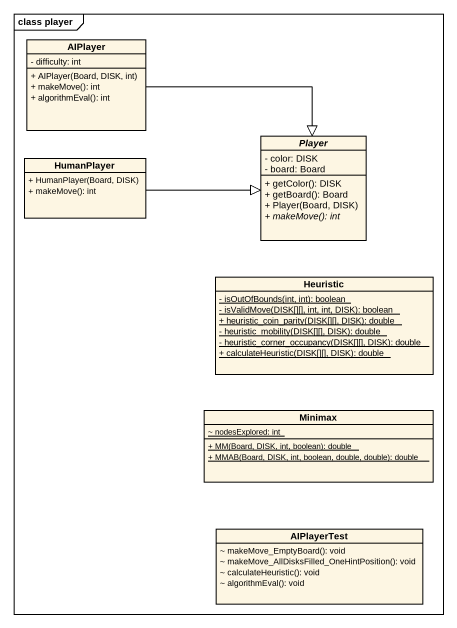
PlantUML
@startuml
mainframe class player
hide circle
hide empty members
skinparam classAttributeIconSize 0
class AIPlayer {
  - difficulty: int
  + AIPlayer(Board, DISK, int)
  + makeMove(): int
  + algorithmEval(): int
}
abstract class Player {
  - color: DISK
  - board: Board
  + getColor(): DISK
  + getBoard(): Board
  + Player(Board, DISK)
  {abstract} + makeMove(): int
}
class HumanPlayer {
  + HumanPlayer(Board, DISK)
  + makeMove(): int
}
class Heuristic {
  {static} - isOutOfBounds(int, int): boolean
  {static} - isValidMove(DISK[][], int, int, DISK): boolean
  {static} + heuristic_coin_parity(DISK[][], DISK): double
  {static} - heuristic_mobility(DISK[][], DISK): double
  {static} - heuristic_corner_occupancy(DISK[][], DISK): double
  {static} + calculateHeuristic(DISK[][], DISK): double
}
class Minimax {
  {static} ~ nodesExplored: int
  {static} + MM(Board, DISK, int, boolean): double
  {static} + MMAB(Board, DISK, int, boolean, double, double): double
}
class AIPlayerTest {
  ~ makeMove_EmptyBoard(): void
  ~ makeMove_AllDisksFilled_OneHintPosition(): void
  ~ calculateHeuristic(): void
  ~ algorithmEval(): void
}
AIPlayer -right-|> Player
HumanPlayer -right-|> Player
@enduml
